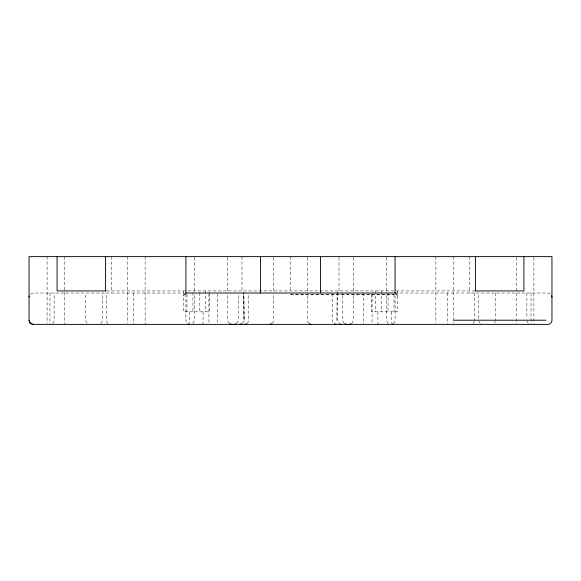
<?xml version="1.0" encoding="UTF-8"?>
<svg xmlns="http://www.w3.org/2000/svg" width="581" height="581" viewBox="0 0 581 581"><rect width="100%" height="100%" fill="white"/><g stroke="black" fill="none" stroke-linecap="round" stroke-linejoin="round"><path stroke-width="0.44" stroke-dasharray="2.9 2.18" d="M478.715 318.395L478.744 293.013M185.92 293.921L185.884 320.204L186.131 321.634L187.372 323.406M332.339 293.921L332.296 320.204L332.55 321.634L333.784 323.406M337.212 292.701L337.154 320.204L337.408 321.634L338.658 323.406M336.857 320.204L337.212 290.921M495.426 320.857L494.257 323.159M474.503 320.923L473.072 323.406M100.803 323.406L102.038 321.634L102.292 320.204L102.249 293.013M247.215 323.406L248.457 321.634L248.704 320.204L248.675 293.921M393.635 323.406L394.869 321.634L395.124 320.204L395.08 295.736M52.653 323.406L53.59 322.295L54.149 320.204L54.149 293.013M192.79 323.406L193.727 322.295L194.286 320.204L194.286 294.233M236.714 323.406L237.651 322.295L238.203 320.204L238.203 293.013M242.35 323.406L243.592 321.634L243.846 320.204L243.788 292.701M272.271 323.406L273.208 322.295L273.76 320.204L273.76 294.233M351.759 323.406L352.696 322.295L353.255 320.204L353.255 294.233M30.532 293.993L33.226 293.013L184.126 293.013M290.137 294.531L394.506 294.247M106.497 290.921L474.503 290.921M395.08 293.013L547.767 293.013L550.461 293.993L549.35 293.325M290.827 294.531L393.903 294.545M528.347 323.406L526.916 320.923M388.21 323.406L387.273 322.295L386.714 320.204L386.714 294.233M344.286 323.406L343.349 322.295L342.797 320.204L342.797 293.013M308.729 323.406L307.792 322.295L307.24 320.204L307.24 294.233M229.248 323.406L228.311 322.295L227.745 320.204L227.745 294.233M107.928 323.406L106.991 322.295L106.439 320.204L106.439 293.013M480.197 323.406L478.78 320.923M86.743 323.159L85.523 320.204L85.523 293.013M533.888 257.521L533.888 324.38M531.041 293.013L531.041 324.38M526.851 293.013L526.851 318.395M516.32 257.521L516.32 324.38M495.477 293.013L495.477 320.204M474.561 293.013L474.561 320.204M469.622 256.62L469.622 293.013M453.427 256.62L453.427 323.479M447.37 293.013L447.37 324.38M435.859 256.62L435.859 323.479M397.455 290.921L397.455 311.837L371.796 311.837L371.796 292.664M394.02 294.407L394.02 311.837M391.311 311.837L391.311 323.486M388.057 292.664L388.057 311.837M386.714 257.514L386.714 293.34M381.187 290.921L381.187 311.837M377.926 311.837L377.926 324.38M375.232 290.921L375.232 311.837M372.08 293.913L372.08 324.38M363.713 293.013L363.713 324.38M353.255 257.514L353.255 293.34M338.999 257.521L338.999 290.921M307.24 257.514L307.24 293.34M290.5 256.62L290.515 290.921M273.76 257.514L273.76 293.34M242.001 256.62L242.001 290.921M227.745 257.514L227.745 293.34M217.287 293.913L217.287 323.486M209.204 292.664L209.204 311.837L183.545 311.837L183.545 294.407M208.92 293.913L208.92 324.38M205.768 290.921L205.768 311.837M203.067 311.837L203.067 324.38M199.813 292.664L199.813 311.837M194.286 257.514L194.286 293.34M192.943 292.664L192.943 311.837M189.689 311.837L189.689 324.38M186.988 294.407L186.988 311.837M183.545 290.921L183.545 293.536M145.141 256.62L145.141 324.38M133.623 293.013L133.623 324.38M127.573 256.62L127.573 323.479M111.378 256.62L111.378 293.013M64.68 256.62L64.68 324.38M49.959 293.013L49.959 324.38M47.112 256.62L47.112 323.479M244.143 320.204L243.809 292.701L244.143 320.204"/><path stroke-width="0.87" d="M29.05 297.196L29.275 295.911M183.647 295.279L185.92 293.013L395.08 293.013L397.353 295.279M236.111 323.828L234.02 324.38M271.668 323.828L269.577 324.38M241.754 323.828L239.662 324.38M246.613 323.828L244.521 324.38M351.164 323.828L349.072 324.38M392.371 324.133L393.032 323.828M106.032 290.921L57.083 290.921L57.083 256.62M474.975 290.921L523.924 290.921L523.924 256.62M453.5 320.204L545.828 320.204M33.226 324.38L547.767 324.38C550.004 324.43 552.001 322.448 551.95 320.204L551.95 256.62L29.05 256.62L29.05 320.204L30.27 323.159L33.226 324.38C30.989 324.43 29.006 322.44 29.05 320.204M346.98 324.38L344.889 323.828M341.337 324.38L339.246 323.828M336.479 324.38L334.387 323.828M311.423 324.38L309.332 323.828M231.928 324.38L229.836 323.828M187.975 323.828L188.636 324.133M551.674 295.773L551.95 297.196M475.411 256.62L475.411 290.921M395.08 256.62L395.08 293.013M320.538 256.62L320.538 293.013M260.462 256.62L260.462 293.013M185.92 256.62L185.92 293.013M105.589 256.62L105.589 290.921"/></g></svg>
